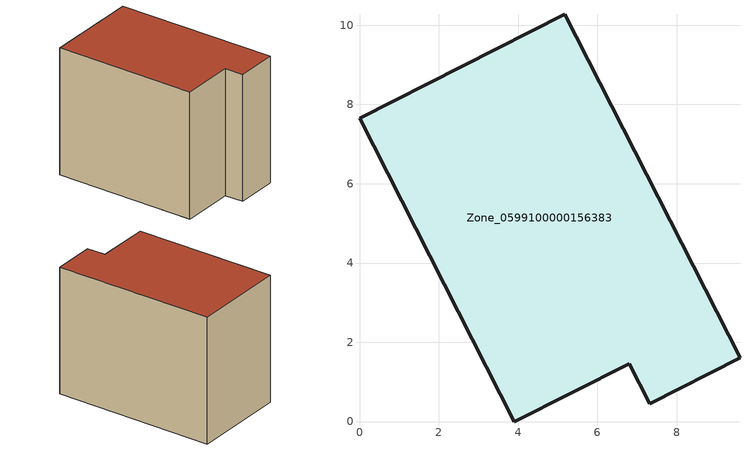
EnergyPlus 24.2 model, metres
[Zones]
Zone_0599100000156383
 floor ground (C_G): 6.8,1.46 3.9,0 0,7.65 5.18,10.27 9.6,1.61 7.32,0.45 z2.85
 wall outside (C_F): 5.18,10.27 0,7.65 3.9,0 6.8,1.46 7.32,0.45 9.6,1.61 5.18,10.27 z2.85:10.6
 roof outside (C_R): 7.32,0.45 9.6,1.61 5.18,10.27 0,7.65 3.9,0 6.8,1.46 z10.6
[BUILDING]
Pand.0599100000156383: North Axis=0; Terrain=City; Loads Convergence Tolerance Value=0.04; Temperature Convergence Tolerance Value=0.4; Solar Distribution=FullExterior; Maximum Number of Warmup Days=25; Minimum Number of Warmup Days=1
[Site:Location]
Rotterdam.The.Hague.AP_ZH_NLD Design_Conditions: Latitude=51.96; Longitude=4.45; Time Zone=1; Elevation=-4.5
[SITE:GROUNDTEMPERATURE:BUILDINGSURFACE]
18, 18, 18, 18, 18, 18, 18, 18, 18, 18, 18, 18
[MATERIAL] Thermal Absorptance=0.9; Solar Absorptance=0.7; Visible Absorptance=0.7
Name | Roughness | Thickness | Conductivity | Density | Specific Heat
G.TI.1946-1964 | MediumSmooth | 0.15 | 1 | 540 | 1210
F.TI.1946-1964 | Rough | 0.3 | 0.857143 | 1920 | 840
R.TI.1946-1964 | MediumRough | 0.2 | 0.277778 | 1500 | 1000
[CONSTRUCTION]
C_G: G.TI.1946-1964
C_F: F.TI.1946-1964
C_R: R.TI.1946-1964
[ZONE]
Zone_0599100000156383: Type=1; Multiplier=1; Ceiling Height=Autocalculate; Volume=Autocalculate; Floor Area=autocalculate; Part of Total Floor Area=Yes
[ZONEINFILTRATION:DESIGNFLOWRATE]
Infil_Zone_0599100000156383: Zone or ZoneList or Space or SpaceList=Zone_0599100000156383; Schedule=AlwaysOn; Design Flow Rate Calculation Method=Flow/Area; Flow Rate per Floor Area=0.003; Constant Term Coefficient=1; Temperature Term Coefficient=0; Velocity Term Coefficient=0; Velocity Squared Term Coefficient=0
[HVACTEMPLATE:ZONE:IDEALLOADSAIRSYSTEM]
Zone_0599100000156383: Maximum Heating Supply Air Temperature=50; Minimum Cooling Supply Air Temperature=13; Maximum Heating Supply Air Humidity Ratio=0.0156; Minimum Cooling Supply Air Humidity Ratio=0.0077; Heating Limit=NoLimit; Cooling Limit=NoLimit; Dehumidification Control Type=ConstantSensibleHeatRatio; Cooling Sensible Heat Ratio=0.7; Dehumidification Setpoint=60; Humidification Control Type=None; Humidification Setpoint=30; Outdoor Air Method=None; Outdoor Air Flow Rate per Person=0.00944; Outdoor Air Flow Rate per Zone Floor Area=0; Outdoor Air Flow Rate per Zone=0; Demand Controlled Ventilation Type=None; Outdoor Air Economizer Type=NoEconomizer; Heat Recovery Type=None; Sensible Heat Recovery Effectiveness=0.7; Latent Heat Recovery Effectiveness=0.65
[ZONECONTROL:THERMOSTAT]
ThermostatControl_Zone_0599100000156383: Zone or ZoneList=Zone_0599100000156383; Control Type Schedule=DualSetpointControlType; Control 1=Thermostat_Zone_0599100000156383; Temperature Difference Between Cutout And Setpoint=0
[THERMOSTATSETPOINT:DUALSETPOINT]
Thermostat_Zone_0599100000156383: Heating Setpoint Temperature Schedule=HeatingSetpoint_Zone_0599100000156383; Cooling Setpoint Temperature Schedule=CoolingSetpoint_Zone_0599100000156383
[SCHEDULE:COMPACT]
HeatingSetpoint_Zone_0599100000156383: Through: 12/31, For: AllDays, Until: 24:00, 21
CoolingSetpoint_Zone_0599100000156383: Through: 12/31, For: AllDays, Until: 24:00, 24
DualSetpointControlType: Through: 12/31, For: AllDays, Until: 24:00, 4
AlwaysOn: Through: 12/31, For: AllDays, Until: 24:00, 1
